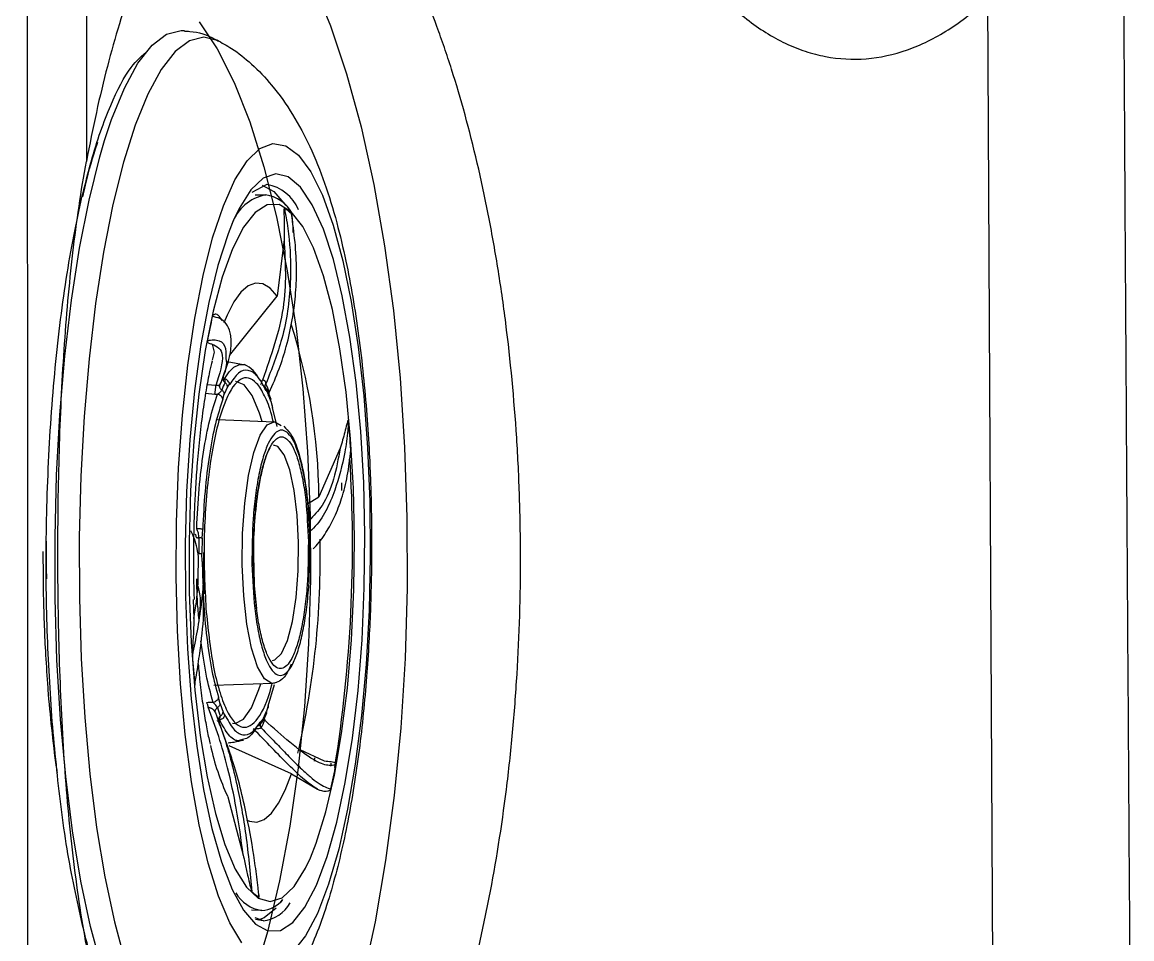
# Model space of a CAD drawing. Header units: inches. Extents: x 0 to 84, y -22 to 124.
# Drawn here: x 5.081 to 7.208, y 39.544 to 41.299 of the extents above; entities that cross this region are included whole.
import ezdxf

# ---------------------------------------------------------------- set-up
doc = ezdxf.new("R2010")
doc.units = ezdxf.units.IN
doc.header["$MEASUREMENT"] = 0
doc.layers.add('1', color=4, linetype='Continuous')
doc.layers.add('BDIM_CYAN', color=4, linetype='Continuous')

# ---------------------------------------------------------------- blocks, each defined once
blk = doc.blocks.new('2020 RELAY')
at = {"color": 8, "linetype": 'Continuous', "lineweight": 25, "flags": 128}
for points in [[(5.6389, 40.8726), (5.6723, 40.7916), (5.703, 40.6998), (5.7306, 40.5983), (5.7549, 40.4881), (5.7756, 40.3704), (5.7925, 40.2465), (5.8053, 40.1175), (5.8141, 39.985), (5.8186, 39.8503), (5.8188, 39.7148), (5.8148, 39.5801), (5.8065, 39.4474), (5.7941, 39.3182), (5.7776, 39.1939), (5.7574, 39.0759), (5.7334, 38.9653)], [(5.4205, 40.7997), (5.4548, 40.7477), (5.4872, 40.6834), (5.5172, 40.6078), (5.5444, 40.5218), (5.5684, 40.4264), (5.5891, 40.3229), (5.606, 40.2125), (5.6191, 40.0967), (5.6281, 39.9769), (5.6329, 39.8546), (5.6335, 39.7313), (5.6299, 39.6087), (5.622, 39.4882), (5.6101, 39.3713), (5.5942, 39.2596), (5.5746, 39.1544), (5.5515, 39.057), (5.5251, 38.9687)]]:
    blk.add_lwpolyline(points, dxfattribs=at)
at = {"layer": '1', "color": 3, "linetype": 'Continuous', "lineweight": 25}
blk.add_line((6.944, 38.4168), (6.9315, 40.8438), dxfattribs=at)
for points, knots in [([(5.0812, 46.1285), (5.082, 45.8779), (5.0835, 45.3687), (5.0853, 44.5928), (5.087, 43.7928), (5.0883, 42.9687), (5.0898, 41.9458), (5.0909, 40.7531), (5.0916, 39.4198), (5.0912, 38.5519), (5.091, 38.1285)], [0, 0, 0, 0, 0.0939784, 0.1909654, 0.2909633, 0.3939741, 0.5, 0.6745624, 0.8412255, 1, 1, 1, 1]), ([(5.2006, 43.7162), (5.201, 43.4509), (5.2019, 42.9202), (5.2029, 42.1242), (5.2038, 41.3283), (5.2042, 40.7976), (5.2044, 40.5323)], [0, 0, 0, 0, 0.249999, 0.499999, 0.749999, 1, 1, 1, 1]), ([(6.9208, 43.419), (6.8958, 43.4421), (6.8705, 43.4616), (6.8194, 43.4937), (6.7935, 43.5063), (6.7542, 43.5199), (6.7411, 43.5236), (6.7147, 43.5292), (6.7014, 43.5311), (6.6618, 43.5341), (6.6357, 43.5326), (6.5842, 43.5224), (6.5588, 43.5139), (6.5212, 43.4958), (6.5087, 43.4889), (6.4841, 43.4733), (6.4719, 43.4646), (6.4362, 43.4363), (6.4132, 43.4143), (6.3689, 43.3638), (6.3476, 43.3354), (6.3168, 43.2879), (6.3068, 43.2713), (6.2873, 43.2367), (6.2779, 43.2187), (6.2505, 43.163), (6.2335, 43.1233), (6.2017, 43.0389), (6.1869, 42.9941), (6.1597, 42.8992), (6.1475, 42.85), (6.1258, 42.7485), (6.1163, 42.6962), (6.1041, 42.6152), (6.1003, 42.5878), (6.0935, 42.5322), (6.0903, 42.5039), (6.0821, 42.4187), (6.0781, 42.3615), (6.0729, 42.2463), (6.0716, 42.1883), (6.0719, 42.1007), (6.0724, 42.0713), (6.074, 42.0126), (6.0751, 41.9834), (6.0796, 41.8966), (6.084, 41.8395), (6.0956, 41.7271), (6.1028, 41.6717), (6.1157, 41.59), (6.1203, 41.563), (6.1303, 41.5103), (6.1355, 41.4845), (6.1524, 41.4083), (6.1648, 41.3595), (6.1855, 41.2892), (6.1928, 41.2662), (6.2079, 41.2212), (6.2158, 41.1992), (6.2404, 41.1354), (6.2578, 41.0957), (6.2948, 41.0218), (6.3143, 40.9875), (6.3454, 40.9403), (6.356, 40.9252), (6.3778, 40.8966), (6.3889, 40.8832), (6.4226, 40.8453), (6.4458, 40.8234), (6.4936, 40.7861), (6.5182, 40.7707), (6.5562, 40.7526), (6.569, 40.7475), (6.5947, 40.739), (6.6076, 40.7357), (6.6464, 40.7283), (6.6725, 40.7268), (6.7249, 40.7311), (6.7512, 40.7367), (6.8041, 40.7553), (6.8301, 40.7681), (6.8814, 40.8007), (6.9067, 40.8205), (6.9315, 40.8438)], [0, 0, 0, 0, 0.03125, 0.03125, 0.0625, 0.0625, 0.078125, 0.078125, 0.09375, 0.09375, 0.125, 0.125, 0.15625, 0.15625, 0.171875, 0.171875, 0.1875, 0.1875, 0.21875, 0.21875, 0.25, 0.25, 0.265625, 0.265625, 0.28125, 0.28125, 0.3125, 0.3125, 0.34375, 0.34375, 0.375, 0.375, 0.40625, 0.40625, 0.421875, 0.421875, 0.4375, 0.4375, 0.46875, 0.46875, 0.5, 0.5, 0.515625, 0.515625, 0.53125, 0.53125, 0.5625, 0.5625, 0.59375, 0.59375, 0.609375, 0.609375, 0.625, 0.625, 0.65625, 0.65625, 0.671875, 0.671875, 0.6875, 0.6875, 0.71875, 0.71875, 0.75, 0.75, 0.765625, 0.765625, 0.78125, 0.78125, 0.8125, 0.8125, 0.84375, 0.84375, 0.859375, 0.859375, 0.875, 0.875, 0.90625, 0.90625, 0.9375, 0.9375, 0.96875, 0.96875, 1, 1, 1, 1]), ([(7.1896, 41.2838), (7.1906, 41.1065), (7.1924, 40.7536), (7.1956, 40.2265), (7.1992, 39.6576), (7.2032, 39.0549), (7.2061, 38.6263), (7.2076, 38.4167)], [0, 0, 0, 0, 0.185436, 0.369275, 0.55152, 0.78074, 1, 1, 1, 1]), ([(5.2047, 39.0288), (5.2166, 38.9646), (5.2299, 38.9045), (5.2518, 38.8201), (5.2594, 38.7929), (5.2714, 38.7537), (5.2755, 38.7408), (5.2839, 38.7157), (5.2881, 38.7033), (5.3098, 38.6435), (5.328, 38.6009), (5.3569, 38.5449), (5.3668, 38.5275), (5.3819, 38.5034), (5.3871, 38.4957), (5.3974, 38.4809), (5.4027, 38.4739), (5.4292, 38.4405), (5.4509, 38.4199), (5.4954, 38.3903), (5.5182, 38.3813), (5.5533, 38.3768), (5.565, 38.3769), (5.5885, 38.38), (5.6002, 38.383), (5.6353, 38.3965), (5.6588, 38.4113), (5.6882, 38.4374), (5.6941, 38.443), (5.7058, 38.4548), (5.7116, 38.4611), (5.729, 38.481), (5.7404, 38.4955), (5.7742, 38.5432), (5.7961, 38.5802), (5.8281, 38.6438), (5.8386, 38.6665), (5.859, 38.7139), (5.8689, 38.7386), (5.8975, 38.816), (5.9153, 38.8717), (5.9358, 38.9465), (5.9399, 38.9618), (5.9477, 38.9928), (5.9515, 39.0086), (5.9627, 39.0566), (5.9697, 39.0892), (5.9891, 39.1889), (6.0001, 39.2579), (6.0136, 39.3652), (6.0175, 39.4016), (6.0244, 39.4757), (6.0272, 39.513), (6.034, 39.625), (6.0363, 39.7002), (6.0361, 39.8136), (6.0355, 39.8516), (6.0336, 39.9087), (6.0329, 39.9277), (6.0311, 39.9655), (6.03, 39.9843), (6.024, 40.0778), (6.017, 40.151), (6.0034, 40.2584), (5.9983, 40.2937), (5.9898, 40.3462), (5.9868, 40.3636), (5.9807, 40.3978), (5.9775, 40.4148), (5.9611, 40.4983), (5.9463, 40.5616), (5.9216, 40.6515), (5.913, 40.6806), (5.8995, 40.723), (5.8949, 40.7369), (5.8855, 40.7642), (5.8808, 40.7775), (5.8567, 40.8425), (5.8365, 40.8896), (5.8048, 40.9533), (5.794, 40.9733), (5.7719, 41.0109), (5.7607, 41.0286), (5.7267, 41.0769), (5.7038, 41.1034), (5.669, 41.1348), (5.6573, 41.1439), (5.6397, 41.1553), (5.6338, 41.1588), (5.622, 41.165), (5.6161, 41.1677), (5.5866, 41.1794), (5.5633, 41.1827), (5.5174, 41.1774), (5.4947, 41.1689), (5.4498, 41.1394), (5.4282, 41.1189), (5.3864, 41.0667), (5.3663, 41.035), (5.3421, 40.9881), (5.3373, 40.9783), (5.3278, 40.9582), (5.3232, 40.9479), (5.3095, 40.9159), (5.3007, 40.8935), (5.2751, 40.8226), (5.2592, 40.7708), (5.2371, 40.686), (5.23, 40.6564), (5.2166, 40.5957), (5.2103, 40.5644), (5.2044, 40.5323)], [0, 0, 0, 0, 0.03125, 0.03125, 0.046875, 0.046875, 0.054688, 0.054688, 0.0625, 0.0625, 0.09375, 0.09375, 0.109375, 0.109375, 0.117188, 0.117188, 0.125, 0.125, 0.15625, 0.15625, 0.1875, 0.1875, 0.203125, 0.203125, 0.21875, 0.21875, 0.25, 0.25, 0.257813, 0.257813, 0.265625, 0.265625, 0.28125, 0.28125, 0.3125, 0.3125, 0.328125, 0.328125, 0.34375, 0.34375, 0.375, 0.375, 0.382813, 0.382813, 0.390625, 0.390625, 0.40625, 0.40625, 0.4375, 0.4375, 0.453125, 0.453125, 0.46875, 0.46875, 0.5, 0.5, 0.515625, 0.515625, 0.523437, 0.523437, 0.53125, 0.53125, 0.5625, 0.5625, 0.578125, 0.578125, 0.585937, 0.585937, 0.59375, 0.59375, 0.625, 0.625, 0.640625, 0.640625, 0.648437, 0.648437, 0.65625, 0.65625, 0.6875, 0.6875, 0.703125, 0.703125, 0.71875, 0.71875, 0.75, 0.75, 0.765625, 0.765625, 0.773438, 0.773438, 0.78125, 0.78125, 0.8125, 0.8125, 0.84375, 0.84375, 0.875, 0.875, 0.90625, 0.90625, 0.914063, 0.914063, 0.921875, 0.921875, 0.9375, 0.9375, 0.96875, 0.96875, 0.984375, 0.984375, 1, 1, 1, 1]), ([(5.2048, 39.0287), (5.1943, 39.0849), (5.1858, 39.1429), (5.1718, 39.2626), (5.1663, 39.3243), (5.1598, 39.4197), (5.158, 39.4522), (5.1549, 39.5171), (5.1536, 39.5496), (5.1506, 39.6475), (5.1496, 39.7131), (5.1496, 39.8121), (5.1498, 39.8451), (5.1507, 39.9115), (5.1515, 39.9449), (5.1544, 40.0436), (5.1574, 40.1081), (5.1659, 40.2345), (5.1713, 40.2964), (5.1855, 40.4176), (5.194, 40.476), (5.2044, 40.5323)], [0, 0, 0, 0, 0.125, 0.125, 0.25, 0.25, 0.3125, 0.3125, 0.375, 0.375, 0.5, 0.5, 0.5625, 0.5625, 0.625, 0.625, 0.75, 0.75, 0.875, 0.875, 1, 1, 1, 1])]:
    blk.add_open_spline(points, degree=3, knots=knots, dxfattribs=at)
at = {"layer": 'BDIM_CYAN'}
for p, q in [((5.5502, 40.4878), (5.5212, 40.4729)), ((5.5276, 40.4682), (5.5478, 40.4681)), ((5.5831, 40.383), (5.5699, 40.2741)), ((5.4782, 40.1605), (5.5699, 40.2741)), ((5.4581, 40.2361), (5.4641, 40.2279)), ((5.4451, 40.1826), (5.4494, 40.1671)), ((5.4494, 40.1671), (5.4455, 40.1518)), ((5.474, 40.1492), (5.5088, 40.1428)), ((5.4525, 40.1029), (5.4356, 40.1045)), ((5.4593, 40.1039), (5.4595, 40.1007)), ((5.4599, 40.1044), (5.462, 40.1092)), ((5.4747, 40.1006), (5.4787, 40.1052)), ((5.4327, 40.0882), (5.4503, 40.0866)), ((5.4503, 40.0866), (5.4554, 40.0864)), ((5.4656, 40.0767), (5.4684, 40.0868)), ((5.4747, 40.1006), (5.4684, 40.0868)), ((5.5491, 40.0964), (5.5478, 40.0982)), ((5.5485, 40.0938), (5.5519, 40.0887)), ((5.5514, 40.0932), (5.5575, 40.0769)), ((5.5578, 40.073), (5.5519, 40.0887)), ((5.5578, 40.073), (5.5606, 40.061)), ((5.5696, 40.0246), (5.5606, 40.061)), ((5.4558, 40.038), (5.5641, 40.0335)), ((5.6908, 39.9833), (5.6499, 39.8902)), ((5.6928, 39.9169), (5.6933, 39.9018)), ((5.628, 39.8766), (5.6499, 39.8902)), ((5.426, 39.8108), (5.4271, 39.8275)), ((5.1272, 39.8053), (5.1271, 39.7534)), ((5.426, 39.8108), (5.4256, 39.7813)), ((5.632, 39.8092), (5.6321, 39.7914)), ((5.4262, 39.7662), (5.4256, 39.7813)), ((5.4262, 39.7662), (5.4276, 39.7228)), ((5.1271, 39.7534), (5.1276, 39.733)), ((5.409, 39.6935), (5.4104, 39.657)), ((5.5615, 39.5325), (5.4484, 39.529)), ((5.5525, 39.4899), (5.5647, 39.5308)), ((5.4603, 39.4935), (5.4575, 39.5055)), ((5.4603, 39.4935), (5.4662, 39.4778)), ((5.5525, 39.4899), (5.5497, 39.4798)), ((5.451, 39.4792), (5.4492, 39.4805)), ((5.4595, 39.4626), (5.4613, 39.4702)), ((5.4696, 39.4728), (5.4662, 39.4778)), ((5.5434, 39.466), (5.5395, 39.4613)), ((5.5492, 39.4756), (5.5427, 39.4611)), ((5.5434, 39.466), (5.5497, 39.4798)), ((5.455, 39.4611), (5.4595, 39.4626)), ((5.5974, 39.3594), (5.4776, 39.4133)), ((5.6606, 39.3835), (5.6142, 39.4054)), ((5.6415, 39.39), (5.6407, 39.3837)), ((5.6726, 39.3741), (5.6736, 39.38)), ((5.5974, 39.3594), (5.6469, 39.33)), ((5.475, 39.3158), (5.5048, 39.204)), ((5.5796, 39.1179), (5.5758, 39.1125)), ((5.5405, 39.0981), (5.5204, 39.0982)), ((5.527, 39.0847), (5.5429, 39.0784)), ((5.528, 39.0812), (5.5428, 39.0784))]:
    blk.add_line(p, q, dxfattribs=at)
at = {"layer": 'BDIM_CYAN', "flags": 128}
for points in [[(5.4575, 40.763), (5.4572, 40.7632), (5.4295, 40.7701), (5.4018, 40.7632), (5.3744, 40.7425), (5.3477, 40.7084), (5.322, 40.6612), (5.2978, 40.6018), (5.2754, 40.5309), (5.2551, 40.4495), (5.2372, 40.3587), (5.2219, 40.2599), (5.2094, 40.1544), (5.2, 40.0436), (5.1937, 39.9293), (5.1907, 39.8129), (5.1909, 39.696), (5.1944, 39.5805), (5.2012, 39.4677)], [(5.2392, 40.5722), (5.2526, 40.6126), (5.2771, 40.6728), (5.3031, 40.7206), (5.3302, 40.7552), (5.3579, 40.7761), (5.386, 40.7831), (5.3925, 40.7828)], [(5.1547, 39.4639), (5.1479, 39.5781), (5.1443, 39.6951), (5.1441, 39.8135), (5.1471, 39.9314), (5.1535, 40.0472), (5.1631, 40.1594), (5.1757, 40.2663), (5.1912, 40.3664), (5.2094, 40.4583), (5.2299, 40.5408), (5.2392, 40.5722)], [(5.3846, 39.5318), (5.3788, 39.6331), (5.3762, 39.737), (5.3769, 39.8417), (5.3809, 39.9454), (5.3882, 40.0462), (5.3986, 40.1423), (5.4119, 40.2319), (5.4278, 40.3136), (5.4462, 40.3858), (5.4667, 40.4473), (5.4888, 40.4968), (5.5123, 40.5337), (5.5366, 40.5571), (5.5614, 40.5668), (5.5863, 40.5624), (5.6107, 40.5442), (5.6342, 40.5123), (5.6564, 40.4675), (5.677, 40.4104), (5.6955, 40.3421), (5.7117, 40.2639), (5.7251, 40.1771), (5.7357, 40.0832), (5.7432, 39.984), (5.7474, 39.8812), (5.7483, 39.7766), (5.746, 39.6722), (5.7403, 39.5697), (5.7314, 39.4711), (5.7196, 39.378), (5.7049, 39.2921), (5.6877, 39.215), (5.6683, 39.148), (5.6469, 39.0924), (5.6241, 39.0491), (5.6001, 39.0189)], [(5.5019, 39.0361), (5.479, 39.0745), (5.4575, 39.1256), (5.4379, 39.1884), (5.4206, 39.2618), (5.4057, 39.3445), (5.3937, 39.4351), (5.3846, 39.5318)], [(5.73, 40.0154), (5.7212, 40.1088), (5.7093, 40.1959), (5.6947, 40.2749), (5.6776, 40.3443), (5.6583, 40.4028), (5.6371, 40.4493), (5.6146, 40.4828), (5.5912, 40.5026), (5.5672, 40.5085), (5.5432, 40.5002), (5.5196, 40.478), (5.497, 40.4422), (5.4855, 40.4182)], [(5.5409, 40.4867), (5.5637, 40.4746), (5.5867, 40.4479)], [(5.7155, 39.9165), (5.7105, 40.0009), (5.7018, 40.0905), (5.6901, 40.1736), (5.6756, 40.2484), (5.6586, 40.3133), (5.6395, 40.3668), (5.6187, 40.4079), (5.5966, 40.4357), (5.5738, 40.4496), (5.5506, 40.4493), (5.5277, 40.4347), (5.5054, 40.4063), (5.4842, 40.3646), (5.4647, 40.3105), (5.4471, 40.2452), (5.432, 40.17), (5.4196, 40.0865), (5.4102, 39.9966), (5.4039, 39.9022), (5.401, 39.8051), (5.4014, 39.7077), (5.4052, 39.6118), (5.4123, 39.5196), (5.4225, 39.433), (5.4357, 39.3538), (5.4514, 39.2838), (5.4695, 39.2245), (5.4895, 39.177), (5.511, 39.1425), (5.5335, 39.1216), (5.5566, 39.1148), (5.5797, 39.1223), (5.6024, 39.1438), (5.6242, 39.1789), (5.6334, 39.1987)], [(5.4855, 40.4182), (5.4757, 40.3937), (5.4561, 40.3332), (5.4386, 40.262), (5.4237, 40.1815), (5.4115, 40.0932), (5.4023, 39.9989), (5.3962, 39.9004), (5.3935, 39.7996), (5.3941, 39.6985), (5.3981, 39.599), (5.4053, 39.5032), (5.4156, 39.4127), (5.4289, 39.3295), (5.4336, 39.3051)], [(5.5699, 40.2741), (5.5563, 40.2893), (5.5423, 40.2977), (5.5282, 40.2992), (5.5141, 40.294), (5.5002, 40.2819), (5.4867, 40.2632), (5.4737, 40.2381), (5.4675, 40.2231)], [(5.4688, 40.1159), (5.4777, 40.1291), (5.4868, 40.1381), (5.4961, 40.143), (5.5054, 40.1436), (5.5072, 40.1432)], [(5.541, 40.0345), (5.5362, 40.0504), (5.5222, 40.0839), (5.5068, 40.1043), (5.4906, 40.1106), (5.4899, 40.1106)], [(5.569, 39.5347), (5.5594, 39.5326), (5.5453, 39.5414), (5.5322, 39.5644), (5.5208, 39.6), (5.5118, 39.6463), (5.5057, 39.7005), (5.503, 39.7595), (5.5036, 39.8199), (5.5077, 39.8781), (5.515, 39.9308), (5.525, 39.9749), (5.5372, 40.0079), (5.5508, 40.0278), (5.5641, 40.0335)], [(5.5641, 40.0335), (5.5651, 40.0334), (5.5772, 40.0268)], [(5.4336, 39.3051), (5.4448, 39.2551), (5.4631, 39.1909), (5.4834, 39.1383), (5.5052, 39.0982), (5.5283, 39.0715), (5.552, 39.0586), (5.5761, 39.0598), (5.5999, 39.0751), (5.6231, 39.1042), (5.6451, 39.1464), (5.6656, 39.2011), (5.6842, 39.2671), (5.7004, 39.3431), (5.714, 39.4277), (5.7248, 39.5192), (5.7324, 39.6159), (5.7368, 39.7157), (5.7379, 39.8169), (5.7356, 39.9175), (5.73, 40.0154)], [(5.5607, 39.5768), (5.5656, 39.5777), (5.5781, 39.5897), (5.5895, 39.6149), (5.5991, 39.6515), (5.6061, 39.6971), (5.6101, 39.7485), (5.6109, 39.8023), (5.6083, 39.8548), (5.6025, 39.9024), (5.594, 39.9419), (5.5834, 39.9705), (5.5712, 39.9863), (5.5629, 39.9892)], [(5.6334, 39.1987), (5.6446, 39.227), (5.6632, 39.2869), (5.6796, 39.3573), (5.6934, 39.4368), (5.7043, 39.5238), (5.7122, 39.6162), (5.7168, 39.7122), (5.7181, 39.8097), (5.7159, 39.9066), (5.7155, 39.9165)], [(5.4845, 39.4565), (5.4892, 39.4561), (5.5054, 39.4641), (5.5209, 39.486), (5.535, 39.5209), (5.5384, 39.5318)], [(5.2012, 39.4677), (5.2111, 39.3594), (5.2239, 39.2571), (5.2396, 39.1621), (5.2579, 39.0759), (5.2786, 38.9996), (5.3013, 38.9343), (5.3257, 38.881), (5.3515, 38.8403), (5.3783, 38.8129), (5.4058, 38.7991), (5.4336, 38.7991), (5.448, 38.8045)], [(5.3828, 38.7852), (5.362, 38.7865), (5.3342, 38.8005), (5.307, 38.8283), (5.2809, 38.8695), (5.2561, 38.9236), (5.2331, 38.9897), (5.2122, 39.067), (5.1937, 39.1543), (5.1778, 39.2505), (5.1647, 39.3542), (5.1547, 39.4639)], [(5.5109, 39.2712), (5.5166, 39.2687), (5.5307, 39.2671), (5.5448, 39.2724), (5.5587, 39.2844), (5.5722, 39.3031), (5.5852, 39.3282), (5.5974, 39.3594)], [(5.5676, 39.1023), (5.5447, 39.0837), (5.5334, 39.0795)]]:
    blk.add_lwpolyline(points, dxfattribs=at)
at = {"layer": 'BDIM_CYAN'}
for centre, radius, start, end in [((5.5374, 40.4098), 0.0791, 22.3166, 80.6026), ((5.5639, 40.3841), 0.0856, 100.8849, 160.4986), ((5.5381, 40.3996), 0.0692, 29.8995, 81.9825), ((5.5482, 40.3816), 0.0703, 45.5082, 59.9479), ((6.7409, 39.9446), 1.3275, 167.3621, 169.3954), ((4.5222, 39.8782), 1.1278, 0.606, 17.6873), ((5.485, 40.0928), 0.0551, 24.2394, 66.2825), ((5.6826, 40.0131), 0.2407, 156.4765, 157.674), ((5.6469, 40.0288), 0.2017, 153.3933, 156.5308), ((5.6542, 40.0166), 0.2059, 153.4576, 157.7892), ((5.2841, 39.9984), 0.2856, 18.7108, 22.2688), ((5.3149, 40.0001), 0.2532, 20.6005, 22.3467), ((3.361, 39.8192), 2.3555, 3.9063, 5.2935), ((3.0133, 39.7984), 2.7009, 350.9058, 3.5358), ((6.9343, 39.7757), 1.5147, 178.6457, 179.7905), ((4.0039, 39.7729), 1.6485, 346.8974, 1.261), ((7.7574, 39.7468), 2.3555, 183.9064, 185.2935), ((5.7172, 39.575), 0.2766, 198.7108, 202.2689), ((5.3491, 39.5425), 0.2127, 333.458, 337.7884), ((5.9009, 39.514), 0.4697, 192.3526, 204.9544), ((4.3775, 39.6214), 1.3275, 347.3619, 349.3954), ((5.5503, 39.1665), 0.0692, 209.9686, 261.9025), ((5.5702, 39.1844), 0.0703, 225.5082, 239.9479), ((5.537, 39.1539), 0.056, 273.6327, 321.1916), ((5.5373, 39.1431), 0.065, 274.8242, 332.0911)]:
    blk.add_arc(centre, radius, start, end, dxfattribs=at)
for points, knots in [([(5.3921, 40.7818), (5.3955, 40.7817), (5.416, 40.7812), (5.4393, 40.7734), (5.4552, 40.7636), (5.4577, 40.7621)], [0, 0, 0, 0, 0.144982, 0.865156, 1, 1, 1, 1]), ([(5.454, 40.7648), (5.4635, 40.7597), (5.4862, 40.7475), (5.5229, 40.7182), (5.5635, 40.6754), (5.6016, 40.6213), (5.6345, 40.5589), (5.6617, 40.4911), (5.6838, 40.4185), (5.7013, 40.3452), (5.715, 40.2728), (5.7262, 40.1995), (5.7351, 40.1237), (5.7419, 40.0481), (5.7463, 39.9797), (5.7487, 39.9235), (5.7499, 39.8827), (5.7504, 39.8534), (5.7507, 39.8326), (5.7508, 39.8178), (5.7509, 39.8016), (5.7508, 39.7901), (5.7508, 39.782)], [0, 0, 0, 0, 0.036066, 0.085444, 0.141474, 0.211815, 0.286358, 0.368991, 0.453445, 0.529206, 0.595182, 0.662358, 0.72851, 0.791057, 0.850412, 0.893555, 0.924492, 0.946523, 0.962156, 0.973229, 0.981067, 1, 1, 1, 1]), ([(5.1958, 40.4637), (5.2015, 40.4868), (5.2182, 40.5541), (5.2495, 40.6419), (5.2866, 40.714), (5.3114, 40.7352), (5.3223, 40.7444)], [0, 0, 0, 0, 0.163015, 0.475598, 0.770516, 1, 1, 1, 1]), ([(5.1976, 40.4645), (5.1992, 40.4719), (5.2075, 40.5087), (5.2172, 40.544), (5.2259, 40.5677), (5.2264, 40.569)], [0, 0, 0, 0, 0.191935, 0.954632, 1, 1, 1, 1]), ([(5.138, 39.4702), (5.1344, 39.5279), (5.1271, 39.6465), (5.1266, 39.8039), (5.1303, 39.9325), (5.1373, 40.0633), (5.1521, 40.2212), (5.174, 40.3649), (5.1904, 40.4392), (5.1958, 40.4637)], [0, 0, 0, 0, 0.167429, 0.344886, 0.437413, 0.529958, 0.718716, 0.907474, 1, 1, 1, 1]), ([(5.5834, 40.4425), (5.5836, 40.4417), (5.584, 40.4398), (5.5852, 40.4339), (5.5889, 40.4151), (5.5951, 40.3707), (5.5971, 40.2939), (5.5843, 40.1983), (5.5595, 40.1352), (5.5483, 40.1066)], [0, 0, 0, 0, 0.007325, 0.019566, 0.058651, 0.192116, 0.441769, 0.746986, 1, 1, 1, 1]), ([(5.5546, 40.09), (5.5612, 40.1049), (5.574, 40.1335), (5.5886, 40.1801), (5.5991, 40.2269), (5.6054, 40.2754), (5.609, 40.345), (5.6022, 40.3959), (5.5975, 40.4318)], [0, 0, 0, 0, 0.134858, 0.259599, 0.404069, 0.533562, 0.672142, 1, 1, 1, 1]), ([(5.5834, 40.4425), (5.5834, 40.4425), (5.5833, 40.4425), (5.5832, 40.4424), (5.5831, 40.4422), (5.583, 40.4418), (5.5829, 40.4408), (5.5828, 40.4369), (5.583, 40.4225), (5.5834, 40.404), (5.5832, 40.3883), (5.5831, 40.383)], [0, 0, 0, 0, 0.005501, 0.011055, 0.016084, 0.02158, 0.030977, 0.060324, 0.195274, 0.730604, 1, 1, 1, 1]), ([(5.6006, 40.396), (5.6006, 40.3975), (5.6006, 40.4041), (5.5999, 40.4133), (5.5991, 40.4226), (5.5985, 40.4277), (5.598, 40.4303), (5.5977, 40.4315), (5.5975, 40.4317), (5.5975, 40.4318)], [0, 0, 0, 0, 0.111488, 0.500106, 0.735043, 0.870579, 0.945832, 0.986376, 1, 1, 1, 1]), ([(5.5831, 40.383), (5.5855, 40.3394), (5.5902, 40.2511), (5.558, 40.1598), (5.5417, 40.1137)], [0, 0, 0, 0, 0.495173, 1, 1, 1, 1]), ([(5.4581, 40.2361), (5.4576, 40.2368), (5.456, 40.2386), (5.4531, 40.2397), (5.4501, 40.2396), (5.4478, 40.2382), (5.4464, 40.2377), (5.4457, 40.2354), (5.4456, 40.2351)], [0, 0, 0, 0, 0.191797, 0.519052, 0.729035, 0.856173, 0.983899, 1, 1, 1, 1]), ([(5.4666, 40.1192), (5.4719, 40.1345), (5.4792, 40.1559), (5.4817, 40.1789), (5.4817, 40.1927), (5.4794, 40.208), (5.4729, 40.2223), (5.4612, 40.2323), (5.4506, 40.2342), (5.4456, 40.2351)], [0, 0, 0, 0, 0.229238, 0.322198, 0.414546, 0.50635, 0.67863, 0.847274, 1, 1, 1, 1]), ([(5.4361, 40.189), (5.4361, 40.1888), (5.436, 40.1886), (5.436, 40.1883), (5.436, 40.1879), (5.436, 40.1875), (5.4361, 40.1869), (5.4367, 40.1855), (5.4393, 40.1837), (5.4423, 40.1832), (5.4444, 40.1827), (5.4451, 40.1826)], [0, 0, 0, 0, 0.005501, 0.011055, 0.016084, 0.02158, 0.030977, 0.060324, 0.195274, 0.730604, 1, 1, 1, 1]), ([(5.4361, 40.189), (5.4364, 40.189), (5.437, 40.1892), (5.439, 40.1896), (5.4452, 40.1908), (5.4576, 40.1907), (5.4717, 40.1833), (5.4717, 40.1635), (5.4717, 40.1539)], [0, 0, 0, 0, 0.010845, 0.028969, 0.08684, 0.284453, 0.654098, 1, 1, 1, 1]), ([(5.4451, 40.1826), (5.4542, 40.1782), (5.4727, 40.1693), (5.4593, 40.1252), (5.4525, 40.1029)], [0, 0, 0, 0, 0.495173, 1, 1, 1, 1]), ([(5.4451, 40.1499), (5.4436, 40.1436), (5.4399, 40.1287), (5.4334, 40.0946), (5.4266, 40.0508), (5.4207, 40.0013), (5.4161, 39.9514), (5.413, 39.9044), (5.4103, 39.8496), (5.4097, 39.8095), (5.4094, 39.7838)], [0, 0, 0, 0, 0.095959, 0.224563, 0.358366, 0.493546, 0.621252, 0.729558, 0.826737, 1, 1, 1, 1]), ([(5.4717, 40.1539), (5.4722, 40.1515), (5.4741, 40.1404), (5.4662, 40.1202), (5.46, 40.1045)], [0, 0, 0, 0, 0.220567, 1, 1, 1, 1]), ([(5.5485, 40.0938), (5.5431, 40.1038), (5.5321, 40.1242), (5.5141, 40.1345), (5.4958, 40.1302), (5.4843, 40.1135), (5.4787, 40.1052)], [0, 0, 0, 0, 0.247012, 0.5, 0.752988, 1, 1, 1, 1]), ([(5.5626, 40.0336), (5.5615, 40.038), (5.5567, 40.0586), (5.5459, 40.0849), (5.5308, 40.1095), (5.5103, 40.1227), (5.4846, 40.108), (5.4619, 40.0543), (5.4471, 39.991), (5.4381, 39.9327), (5.4321, 39.8681), (5.4282, 39.7809), (5.4313, 39.7174), (5.4333, 39.6761)], [0, 0, 0, 0, 0.021294, 0.100255, 0.179216, 0.256537, 0.40017, 0.543804, 0.621124, 0.700085, 0.779046, 0.856367, 1, 1, 1, 1]), ([(5.4503, 40.0866), (5.4504, 40.0871), (5.4506, 40.088), (5.4509, 40.09), (5.4513, 40.0923), (5.4516, 40.0949), (5.4519, 40.0975), (5.4522, 40.0998), (5.4524, 40.1017), (5.4525, 40.1025), (5.4525, 40.1029)], [0, 0, 0, 0, 0.112211, 0.235183, 0.366441, 0.502102, 0.637431, 0.767756, 0.88937, 1, 1, 1, 1]), ([(5.46, 40.1045), (5.4598, 40.1043), (5.4595, 40.1039), (5.4582, 40.1034), (5.4567, 40.1031), (5.4554, 40.103), (5.454, 40.1029), (5.453, 40.1029), (5.4525, 40.1029)], [0, 0, 0, 0, 0.277558, 0.532524, 0.651825, 0.767232, 0.882131, 1, 1, 1, 1]), ([(5.4636, 40.0944), (5.4627, 40.0951), (5.461, 40.0966), (5.4596, 40.0994), (5.4592, 40.1022), (5.4598, 40.1038), (5.46, 40.1045)], [0, 0, 0, 0, 0.266689, 0.531115, 0.778754, 1, 1, 1, 1]), ([(5.47, 40.1086), (5.4702, 40.11), (5.4707, 40.1125), (5.4694, 40.1149), (5.4688, 40.1159)], [0, 0, 0, 0, 0.571404, 1, 1, 1, 1]), ([(5.5378, 40.1051), (5.5381, 40.1053), (5.5386, 40.1059), (5.5395, 40.1075), (5.5403, 40.1094), (5.5411, 40.1116), (5.5415, 40.113), (5.5417, 40.1137)], [0, 0, 0, 0, 0.195712, 0.414317, 0.624841, 0.821294, 1, 1, 1, 1]), ([(5.5483, 40.1066), (5.5483, 40.1075), (5.5481, 40.1091), (5.547, 40.1111), (5.5456, 40.1124), (5.5444, 40.1131), (5.5431, 40.1136), (5.5422, 40.1137), (5.5417, 40.1137)], [0, 0, 0, 0, 0.277554, 0.532524, 0.651828, 0.767234, 0.882133, 1, 1, 1, 1]), ([(5.5472, 40.0994), (5.547, 40.1001), (5.5465, 40.1017), (5.547, 40.1042), (5.5479, 40.1059), (5.5483, 40.1066)], [0, 0, 0, 0, 0.299816, 0.669614, 1, 1, 1, 1]), ([(5.4156, 39.829), (5.4169, 39.8548), (5.4195, 39.9063), (5.4283, 39.977), (5.4401, 40.0397), (5.4503, 40.0708), (5.4554, 40.0864)], [0, 0, 0, 0, 0.25, 0.5, 0.75, 1, 1, 1, 1]), ([(5.4554, 40.0864), (5.4561, 40.0869), (5.457, 40.0877), (5.4587, 40.0889), (5.4604, 40.0903), (5.4624, 40.0922), (5.4632, 40.0937), (5.4636, 40.0944)], [0, 0, 0, 0, 0.2243069, 0.303573, 0.4738275, 0.7457286, 1, 1, 1, 1]), ([(5.4636, 40.0944), (5.4642, 40.0939), (5.4655, 40.0928), (5.467, 40.0909), (5.468, 40.0888), (5.4683, 40.0874), (5.4684, 40.0868)], [0, 0, 0, 0, 0.257259, 0.51339, 0.762603, 1, 1, 1, 1]), ([(5.5522, 40.084), (5.5528, 40.0847), (5.5541, 40.0865), (5.5544, 40.0887), (5.5546, 40.09)], [0, 0, 0, 0, 0.406951, 1, 1, 1, 1]), ([(5.4656, 40.0767), (5.4608, 40.0618), (5.4509, 40.0317), (5.4394, 39.9708), (5.4308, 39.902), (5.4283, 39.8521), (5.4271, 39.8275)], [0, 0, 0, 0, 0.2470114, 0.5, 0.7529886, 1, 1, 1, 1]), ([(5.5606, 40.061), (5.5607, 40.0621), (5.5608, 40.0641), (5.5601, 40.0662), (5.5593, 40.0669), (5.5592, 40.0669)], [0, 0, 0, 0, 0.499154, 0.998309, 1, 1, 1, 1]), ([(5.6327, 39.8049), (5.6314, 39.8341), (5.6295, 39.8788), (5.6216, 39.9305), (5.6138, 39.9651), (5.6043, 39.9919), (5.5909, 40.015), (5.5729, 40.0223), (5.5554, 40.0009), (5.5429, 39.9676), (5.5346, 39.9337), (5.528, 39.8934), (5.522, 39.8363), (5.5217, 39.7906), (5.5215, 39.7609)], [0, 0, 0, 0, 0.119728, 0.18418, 0.25, 0.31582, 0.380272, 0.5, 0.619728, 0.68418, 0.75, 0.81582, 0.880272, 1, 1, 1, 1]), ([(5.5827, 40.025), (5.587, 40.0207), (5.6, 40.0075), (5.6153, 39.9658), (5.6263, 39.9038), (5.6318, 39.8493), (5.6319, 39.8172), (5.632, 39.8092)], [0, 0, 0, 0, 0.140759, 0.425851, 0.679378, 0.920159, 1, 1, 1, 1]), ([(5.7065, 40.0365), (5.7065, 40.0357), (5.7063, 40.0336), (5.7059, 40.0272), (5.7042, 40.0073), (5.6984, 39.9627), (5.68, 39.8966), (5.6567, 39.8452), (5.6344, 39.8252), (5.6318, 39.8229)], [0, 0, 0, 0, 0.0093024, 0.0248485, 0.074488, 0.243998, 0.5610712, 0.9487135, 1, 1, 1, 1]), ([(5.7065, 40.0365), (5.7065, 40.0366), (5.7065, 40.0369), (5.7064, 40.0371), (5.7063, 40.0373), (5.7062, 40.0372), (5.7059, 40.0369), (5.7048, 40.0344), (5.7014, 40.0218), (5.6968, 40.0038), (5.6923, 39.9885), (5.6908, 39.9833)], [0, 0, 0, 0, 0.005486, 0.011027, 0.016042, 0.021524, 0.030897, 0.060168, 0.194769, 0.728714, 1, 1, 1, 1]), ([(5.5245, 39.7621), (5.5247, 39.7902), (5.525, 39.8334), (5.5307, 39.8874), (5.5369, 39.9255), (5.5448, 39.9575), (5.5566, 39.989), (5.5731, 40.0092), (5.5901, 40.0023), (5.6029, 39.9805), (5.6118, 39.9551), (5.6192, 39.9225), (5.6266, 39.8736), (5.6284, 39.8313), (5.6296, 39.8037)], [0, 0, 0, 0, 0.119728, 0.18418, 0.25, 0.31582, 0.380272, 0.5, 0.619728, 0.68418, 0.75, 0.81582, 0.880272, 1, 1, 1, 1]), ([(5.5567, 39.9838), (5.5562, 39.9834), (5.5534, 39.9813), (5.5477, 39.9664), (5.5406, 39.9415), (5.5331, 39.9043), (5.5266, 39.8526), (5.5236, 39.797), (5.5247, 39.7645), (5.5251, 39.753)], [0, 0, 0, 0, 0.036785, 0.200168, 0.346296, 0.474536, 0.688327, 0.8896, 1, 1, 1, 1]), ([(5.6908, 39.9833), (5.6831, 39.9429), (5.6725, 39.8874), (5.6396, 39.8538), (5.6307, 39.8447)], [0, 0, 0, 0, 0.7293054, 1, 1, 1, 1]), ([(5.6385, 39.7907), (5.6394, 39.7915), (5.6491, 39.8002), (5.6632, 39.8203), (5.6807, 39.8514), (5.6944, 39.8877), (5.7053, 39.9303), (5.7091, 39.9629), (5.7111, 39.9797)], [0, 0, 0, 0, 0.02015, 0.214049, 0.389675, 0.573048, 0.780973, 1, 1, 1, 1]), ([(5.7082, 39.9588), (5.7082, 39.9588), (5.7089, 39.9619), (5.7097, 39.967), (5.7106, 39.9732), (5.711, 39.9768), (5.7111, 39.9787), (5.7111, 39.9795), (5.7111, 39.9797)], [0, 0, 0, 0, 0.008972, 0.474811, 0.743527, 0.892706, 0.973067, 1, 1, 1, 1]), ([(5.42, 39.8115), (5.4198, 39.8145), (5.4192, 39.8206), (5.4168, 39.8262), (5.4156, 39.829)], [0, 0, 0, 0, 0.490746, 1, 1, 1, 1]), ([(5.4187, 39.7512), (5.419, 39.7575), (5.4196, 39.7729), (5.4167, 39.7915), (5.4121, 39.8102), (5.4067, 39.8198), (5.4041, 39.8246)], [0, 0, 0, 0, 0.187832, 0.464606, 0.734492, 1, 1, 1, 1]), ([(5.415, 39.812), (5.4149, 39.8131), (5.4147, 39.8154), (5.4137, 39.8174), (5.4132, 39.8184)], [0, 0, 0, 0, 0.496062, 1, 1, 1, 1]), ([(5.1304, 39.5327), (5.1289, 39.5532), (5.1262, 39.5915), (5.1236, 39.6506), (5.1218, 39.7142), (5.1217, 39.7598), (5.1217, 39.7853)], [0, 0, 0, 0, 0.2517033, 0.4678447, 0.7027218, 1, 1, 1, 1]), ([(5.5215, 39.7609), (5.5227, 39.7318), (5.5246, 39.687), (5.5325, 39.6353), (5.5403, 39.6007), (5.5498, 39.5739), (5.5632, 39.5508), (5.5812, 39.5435), (5.5987, 39.5649), (5.6112, 39.5982), (5.6196, 39.6321), (5.6261, 39.6724), (5.6321, 39.7296), (5.6324, 39.7752), (5.6327, 39.8049)], [0, 0, 0, 0, 0.119728, 0.18418, 0.25, 0.31582, 0.380272, 0.5, 0.619728, 0.68418, 0.75, 0.81582, 0.880272, 1, 1, 1, 1]), ([(5.6296, 39.8037), (5.6294, 39.7757), (5.6291, 39.7325), (5.6234, 39.6784), (5.6172, 39.6404), (5.6093, 39.6083), (5.5975, 39.5768), (5.581, 39.5566), (5.564, 39.5635), (5.5513, 39.5853), (5.5423, 39.6107), (5.5349, 39.6434), (5.5275, 39.6922), (5.5257, 39.7346), (5.5245, 39.7621)], [0, 0, 0, 0, 0.119728, 0.18418, 0.25, 0.31582, 0.380272, 0.5, 0.619728, 0.68418, 0.75, 0.81582, 0.880272, 1, 1, 1, 1]), ([(5.6321, 39.7914), (5.6325, 39.7823), (5.633, 39.7664), (5.6316, 39.7512), (5.631, 39.7447)], [0, 0, 0, 0, 0.572487, 1, 1, 1, 1]), ([(5.4094, 39.7838), (5.4094, 39.7583), (5.4095, 39.728), (5.4105, 39.6984), (5.4107, 39.6936)], [0, 0, 0, 0, 0.838527, 1, 1, 1, 1]), ([(5.4284, 39.7837), (5.4284, 39.7604), (5.4285, 39.7335), (5.4294, 39.7074), (5.4296, 39.704)], [0, 0, 0, 0, 0.868212, 1, 1, 1, 1]), ([(5.7508, 39.782), (5.7507, 39.7745), (5.7506, 39.7567), (5.75, 39.7224), (5.7487, 39.6758), (5.7461, 39.6173), (5.7419, 39.5521), (5.736, 39.4831), (5.7282, 39.4129), (5.7185, 39.3436), (5.707, 39.2764), (5.6936, 39.2124), (5.6781, 39.1511), (5.6601, 39.0922), (5.6382, 39.0338), (5.6116, 38.9774), (5.5783, 38.9228), (5.5375, 38.8717), (5.4911, 38.8286), (5.4582, 38.8104), (5.4436, 38.8024)], [0, 0, 0, 0, 0.017534, 0.041406, 0.080131, 0.126654, 0.179488, 0.236275, 0.295643, 0.356617, 0.418551, 0.481025, 0.54381, 0.609235, 0.676067, 0.748578, 0.814163, 0.877244, 0.945575, 1, 1, 1, 1]), ([(5.4279, 39.7483), (5.4281, 39.7421), (5.4287, 39.7234), (5.4246, 39.6847), (5.4174, 39.6366), (5.4105, 39.6022), (5.4073, 39.5863)], [0, 0, 0, 0, 0.150595, 0.449551, 0.745562, 1, 1, 1, 1]), ([(5.4104, 39.657), (5.4137, 39.6787), (5.4189, 39.714), (5.4188, 39.7408), (5.4187, 39.7512)], [0, 0, 0, 0, 0.6121427, 1, 1, 1, 1]), ([(5.4266, 39.7543), (5.4266, 39.7526), (5.4264, 39.7422), (5.4271, 39.7325), (5.4277, 39.7243)], [0, 0, 0, 0, 0.1644689, 1, 1, 1, 1]), ([(5.5251, 39.753), (5.5252, 39.7442), (5.5256, 39.7165), (5.5285, 39.6926), (5.5305, 39.6762)], [0, 0, 0, 0, 0.314101, 1, 1, 1, 1]), ([(5.4202, 39.6547), (5.419, 39.6658), (5.4165, 39.6906), (5.416, 39.7177), (5.4157, 39.7327)], [0, 0, 0, 0, 0.444445, 1, 1, 1, 1]), ([(5.4119, 39.5295), (5.412, 39.5303), (5.4124, 39.5324), (5.4135, 39.5388), (5.4169, 39.5587), (5.4234, 39.6029), (5.4301, 39.6586), (5.4285, 39.6908), (5.4278, 39.7039)], [0, 0, 0, 0, 0.011965, 0.031961, 0.095811, 0.313849, 0.721693, 1, 1, 1, 1]), ([(5.4206, 39.661), (5.4219, 39.6722), (5.4247, 39.697), (5.4204, 39.7117), (5.4181, 39.7198)], [0, 0, 0, 0, 0.454264, 1, 1, 1, 1]), ([(5.4282, 39.7049), (5.4283, 39.7006), (5.4292, 39.671), (5.4346, 39.6197), (5.444, 39.5551), (5.453, 39.5219), (5.4575, 39.5055)], [0, 0, 0, 0, 0.053605, 0.371574, 0.689543, 1, 1, 1, 1]), ([(5.4104, 39.657), (5.4103, 39.6529), (5.4099, 39.6418), (5.4091, 39.6251), (5.4082, 39.6093), (5.4076, 39.5978), (5.4072, 39.5907), (5.4073, 39.5868), (5.4073, 39.5863)], [0, 0, 0, 0, 0.191782, 0.518998, 0.728969, 0.85611, 0.98384, 1, 1, 1, 1]), ([(5.4333, 39.6761), (5.4373, 39.6376), (5.4435, 39.5785), (5.4585, 39.518), (5.4721, 39.4811), (5.4873, 39.4572), (5.5079, 39.4436), (5.5332, 39.4599), (5.5525, 39.4992), (5.5598, 39.5309), (5.5602, 39.5324)], [0, 0, 0, 0, 0.191375, 0.294396, 0.399603, 0.50481, 0.60783, 0.799205, 0.990581, 1, 1, 1, 1]), ([(5.447, 39.4964), (5.4423, 39.5135), (5.433, 39.5473), (5.4269, 39.5921), (5.4238, 39.6143)], [0, 0, 0, 0, 0.504034, 1, 1, 1, 1]), ([(5.4184, 39.57), (5.4195, 39.5585), (5.422, 39.5315), (5.427, 39.4934), (5.4328, 39.4573), (5.4379, 39.4309), (5.4405, 39.4201), (5.4415, 39.4162)], [0, 0, 0, 0, 0.175058, 0.413015, 0.646773, 0.872595, 1, 1, 1, 1]), ([(5.5968, 39.5695), (5.5933, 39.5616), (5.5827, 39.5383), (5.5699, 39.5348), (5.5615, 39.5325)], [0, 0, 0, 0, 0.3370446, 1, 1, 1, 1]), ([(5.1488, 39.3619), (5.1483, 39.3653), (5.144, 39.392), (5.1381, 39.4454), (5.1325, 39.4993), (5.1306, 39.5288), (5.1304, 39.5327)], [0, 0, 0, 0, 0.067025, 0.511972, 0.936998, 1, 1, 1, 1]), ([(5.4346, 39.4963), (5.4365, 39.4966), (5.4407, 39.4973), (5.4448, 39.4967), (5.447, 39.4964)], [0, 0, 0, 0, 0.459354, 1, 1, 1, 1]), ([(5.4346, 39.4963), (5.4348, 39.4958), (5.4354, 39.4946), (5.4361, 39.4923), (5.4368, 39.4897), (5.4372, 39.4879), (5.4373, 39.4871)], [0, 0, 0, 0, 0.245337, 0.5, 0.754663, 1, 1, 1, 1]), ([(5.5048, 39.204), (5.5008, 39.2338), (5.4935, 39.2885), (5.4769, 39.3658), (5.4588, 39.4309), (5.4444, 39.4686), (5.4373, 39.4871)], [0, 0, 0, 0, 0.317509, 0.583481, 0.794833, 1, 1, 1, 1]), ([(5.4373, 39.4871), (5.4381, 39.487), (5.4395, 39.4869), (5.4425, 39.4859), (5.446, 39.4838), (5.4495, 39.4805), (5.4508, 39.4779), (5.4514, 39.4766)], [0, 0, 0, 0, 0.111469, 0.230184, 0.482261, 0.743373, 1, 1, 1, 1]), ([(5.4553, 39.4862), (5.4541, 39.4883), (5.4521, 39.4918), (5.4485, 39.495), (5.447, 39.4964)], [0, 0, 0, 0, 0.571403, 1, 1, 1, 1]), ([(5.5525, 39.4899), (5.5525, 39.4888), (5.5525, 39.4866), (5.5517, 39.4844), (5.5508, 39.4836), (5.5507, 39.4836)], [0, 0, 0, 0, 0.4803862, 0.9607725, 1, 1, 1, 1]), ([(5.2126, 39.0128), (5.2126, 39.0131), (5.2059, 39.0309), (5.1949, 39.0786), (5.1741, 39.1711), (5.1532, 39.3004), (5.143, 39.4147), (5.138, 39.4702)], [0, 0, 0, 0, 0.0024536, 0.1766172, 0.3508173, 0.6848474, 1, 1, 1, 1]), ([(5.4514, 39.4766), (5.4572, 39.4617), (5.4633, 39.4461), (5.4681, 39.4297), (5.4684, 39.429)], [0, 0, 0, 0, 0.95481, 1, 1, 1, 1]), ([(5.4613, 39.4702), (5.4604, 39.4694), (5.4587, 39.468), (5.4573, 39.4652), (5.4569, 39.4624), (5.4574, 39.4608), (5.4576, 39.46)], [0, 0, 0, 0, 0.266689, 0.531115, 0.778754, 1, 1, 1, 1]), ([(5.4696, 39.4728), (5.475, 39.4627), (5.486, 39.4423), (5.504, 39.432), (5.5223, 39.4364), (5.5338, 39.4531), (5.5395, 39.4613)], [0, 0, 0, 0, 0.247011, 0.5, 0.752989, 1, 1, 1, 1]), ([(5.5447, 39.4655), (5.5447, 39.4651), (5.5448, 39.4639), (5.5455, 39.4628), (5.546, 39.4621)], [0, 0, 0, 0, 0.309985, 1, 1, 1, 1]), ([(5.5449, 39.4661), (5.5449, 39.4661), (5.5451, 39.4649), (5.546, 39.4641), (5.5468, 39.4632)], [0, 0, 0, 0, 0.008245, 1, 1, 1, 1]), ([(5.5492, 39.4755), (5.5492, 39.4756), (5.5496, 39.4763), (5.5498, 39.4777), (5.5497, 39.4791), (5.5497, 39.4798)], [0, 0, 0, 0, 0.054751, 0.538852, 1, 1, 1, 1]), ([(5.535, 39.1235), (5.5349, 39.1243), (5.5348, 39.1262), (5.5342, 39.1321), (5.5322, 39.1509), (5.5267, 39.1953), (5.5138, 39.2722), (5.4919, 39.3679), (5.4683, 39.4313), (5.4576, 39.46)], [0, 0, 0, 0, 0.007325, 0.019566, 0.058651, 0.192116, 0.441769, 0.746986, 1, 1, 1, 1]), ([(5.5033, 39.4255), (5.5006, 39.4243), (5.4917, 39.4207), (5.4765, 39.4317), (5.4652, 39.4523), (5.4595, 39.4626)], [0, 0, 0, 0, 0.181301, 0.590651, 1, 1, 1, 1]), ([(5.5316, 39.4507), (5.5257, 39.4415), (5.5165, 39.4272), (5.5068, 39.4259), (5.5033, 39.4255)], [0, 0, 0, 0, 0.64222, 1, 1, 1, 1]), ([(5.524, 39.4459), (5.5247, 39.4459), (5.5262, 39.4459), (5.5293, 39.446), (5.5331, 39.4463), (5.5369, 39.4469), (5.5386, 39.4472), (5.5393, 39.4474)], [0, 0, 0, 0, 0.111467, 0.230181, 0.482258, 0.743371, 1, 1, 1, 1]), ([(5.6469, 39.33), (5.639, 39.3353), (5.6237, 39.3456), (5.5936, 39.3743), (5.561, 39.408), (5.5362, 39.4334), (5.524, 39.4459)], [0, 0, 0, 0, 0.280747, 0.545552, 0.776817, 1, 1, 1, 1]), ([(5.5324, 39.4513), (5.5326, 39.4513), (5.5343, 39.452), (5.5368, 39.4533), (5.5378, 39.4542), (5.5382, 39.4546)], [0, 0, 0, 0, 0.042172, 0.540741, 1, 1, 1, 1]), ([(5.5393, 39.4474), (5.5495, 39.437), (5.5685, 39.4174), (5.5944, 39.3906), (5.6155, 39.3696), (5.634, 39.3529), (5.6489, 39.3414), (5.6624, 39.3334), (5.6693, 39.3317), (5.6728, 39.3309)], [0, 0, 0, 0, 0.154271, 0.288952, 0.454424, 0.575072, 0.714225, 0.852753, 1, 1, 1, 1]), ([(5.672, 39.3758), (5.6703, 39.3758), (5.6619, 39.3754), (5.6387, 39.3854), (5.5996, 39.4145), (5.5627, 39.4472), (5.546, 39.4621)], [0, 0, 0, 0, 0.069095, 0.356764, 0.708459, 1, 1, 1, 1]), ([(5.4684, 39.429), (5.4725, 39.4154), (5.4818, 39.3851), (5.4928, 39.3387), (5.5024, 39.2901), (5.5135, 39.2206), (5.5179, 39.1699), (5.521, 39.1342)], [0, 0, 0, 0, 0.138492, 0.307534, 0.458721, 0.619894, 1, 1, 1, 1]), ([(5.505, 39.4237), (5.4989, 39.4222), (5.4893, 39.4199), (5.4795, 39.4187), (5.476, 39.4183)], [0, 0, 0, 0, 0.637356, 1, 1, 1, 1]), ([(5.6823, 39.3771), (5.6823, 39.3772), (5.6824, 39.3774), (5.6824, 39.3777), (5.6824, 39.3781), (5.6823, 39.3785), (5.682, 39.3791), (5.6809, 39.3805), (5.676, 39.3823), (5.6691, 39.3829), (5.6627, 39.3833), (5.6606, 39.3835)], [0, 0, 0, 0, 0.005501, 0.011055, 0.016084, 0.02158, 0.030977, 0.060324, 0.195274, 0.730604, 1, 1, 1, 1]), ([(5.6823, 39.3771), (5.6822, 39.377), (5.6817, 39.3768), (5.6804, 39.3764), (5.6774, 39.3755), (5.6741, 39.3757), (5.672, 39.3758)], [0, 0, 0, 0, 0.055427, 0.148054, 0.44381, 1, 1, 1, 1]), ([(5.6469, 39.33), (5.6488, 39.3293), (5.6538, 39.3274), (5.6604, 39.3263), (5.666, 39.3265), (5.6693, 39.3274), (5.6712, 39.3285), (5.6722, 39.3295), (5.6726, 39.3302), (5.6728, 39.3308), (5.6728, 39.3309)], [0, 0, 0, 0, 0.191801, 0.519634, 0.729787, 0.856818, 0.93009, 0.970764, 0.992671, 1, 1, 1, 1]), ([(5.5048, 39.204), (5.5059, 39.1992), (5.5088, 39.1861), (5.5127, 39.1683), (5.5161, 39.1527), (5.5183, 39.1435), (5.5195, 39.1383), (5.5203, 39.1357), (5.5207, 39.1346), (5.5209, 39.1343), (5.521, 39.1342)], [0, 0, 0, 0, 0.191797, 0.519572, 0.729704, 0.856737, 0.930022, 0.970712, 0.992634, 1, 1, 1, 1]), ([(5.535, 39.1235), (5.535, 39.1235), (5.5351, 39.1235), (5.5352, 39.1236), (5.5352, 39.1238), (5.5353, 39.1242), (5.5352, 39.1252), (5.5349, 39.1282), (5.5345, 39.1307), (5.5341, 39.1326)], [0, 0, 0, 0, 0.035822, 0.071995, 0.104743, 0.140534, 0.201731, 0.392844, 1, 1, 1, 1])]:
    blk.add_open_spline(points, degree=3, knots=knots, dxfattribs=at)
for points in [[(5.4666, 40.1192), (5.4663, 40.1183), (5.4658, 40.1165), (5.4663, 40.1135), (5.4676, 40.1107), (5.4692, 40.1093), (5.47, 40.1086)], [(5.4787, 40.1052), (5.4784, 40.1065), (5.4779, 40.1089), (5.4757, 40.1121), (5.4726, 40.1147), (5.4701, 40.1155), (5.4688, 40.1159)], [(5.4747, 40.1006), (5.4746, 40.1013), (5.4743, 40.1028), (5.4733, 40.105), (5.4719, 40.107), (5.4706, 40.108), (5.47, 40.1086)], [(5.5485, 40.0938), (5.5485, 40.0949), (5.5486, 40.0973), (5.547, 40.1004), (5.5445, 40.1029), (5.5421, 40.1036), (5.541, 40.104)], [(5.4656, 40.0767), (5.4653, 40.0778), (5.4648, 40.08), (5.4624, 40.0829), (5.4592, 40.0853), (5.4567, 40.086), (5.4554, 40.0864)], [(5.5491, 40.0964), (5.5496, 40.0959), (5.5506, 40.0949), (5.5516, 40.093), (5.5521, 40.0909), (5.552, 40.0894), (5.5519, 40.0887)], [(5.5578, 40.073), (5.5578, 40.0737), (5.558, 40.0751), (5.5575, 40.0771), (5.5566, 40.0789), (5.5556, 40.0798), (5.5551, 40.0803)], [(5.4271, 39.8275), (5.4266, 39.8277), (5.4258, 39.828), (5.423, 39.8284), (5.4195, 39.8288), (5.4169, 39.8289), (5.4156, 39.829)], [(5.4151, 39.8125), (5.4149, 39.8124), (5.4146, 39.8122), (5.4156, 39.812), (5.4173, 39.8117), (5.4191, 39.8116), (5.42, 39.8115)], [(5.426, 39.8108), (5.4257, 39.8109), (5.4252, 39.811), (5.4239, 39.8112), (5.4222, 39.8114), (5.4208, 39.8115), (5.42, 39.8115)], [(5.4196, 39.7813), (5.4203, 39.7813), (5.4218, 39.7813), (5.4235, 39.7813), (5.4248, 39.7813), (5.4253, 39.7813), (5.4256, 39.7813)], [(5.4575, 39.5055), (5.4572, 39.5045), (5.4565, 39.5024), (5.4541, 39.4996), (5.4508, 39.4974), (5.4482, 39.4968), (5.447, 39.4964)], [(5.4514, 39.4766), (5.4512, 39.4774), (5.4507, 39.4791), (5.4513, 39.4818), (5.4528, 39.4843), (5.4544, 39.4856), (5.4553, 39.4862)], [(5.4603, 39.4935), (5.4602, 39.4928), (5.4598, 39.4915), (5.4587, 39.4895), (5.4572, 39.4877), (5.4559, 39.4867), (5.4553, 39.4862)], [(5.4696, 39.4728), (5.4694, 39.4716), (5.4688, 39.4693), (5.4665, 39.4662), (5.4633, 39.4637), (5.4608, 39.463), (5.4595, 39.4626)], [(5.4613, 39.4702), (5.4619, 39.4707), (5.4632, 39.4717), (5.4647, 39.4736), (5.4658, 39.4756), (5.4661, 39.4771), (5.4662, 39.4778)], [(5.5434, 39.466), (5.5434, 39.4652), (5.5435, 39.4637), (5.543, 39.4616), (5.542, 39.4596), (5.5409, 39.4585), (5.5404, 39.458)], [(5.5395, 39.4613), (5.5395, 39.4601), (5.5394, 39.4577), (5.5378, 39.4544), (5.5352, 39.4519), (5.5328, 39.4511), (5.5316, 39.4507)], [(5.5393, 39.4474), (5.5389, 39.4484), (5.5379, 39.4502), (5.5378, 39.4531), (5.5385, 39.4559), (5.5398, 39.4573), (5.5404, 39.458)]]:
    blk.add_open_spline(points, degree=3, dxfattribs=at)

msp = doc.modelspace()

# ---------------------------------------------------------------- block references
msp.add_blockref('2020 RELAY', (0, 0.5))

doc.saveas('drawing.dxf')
